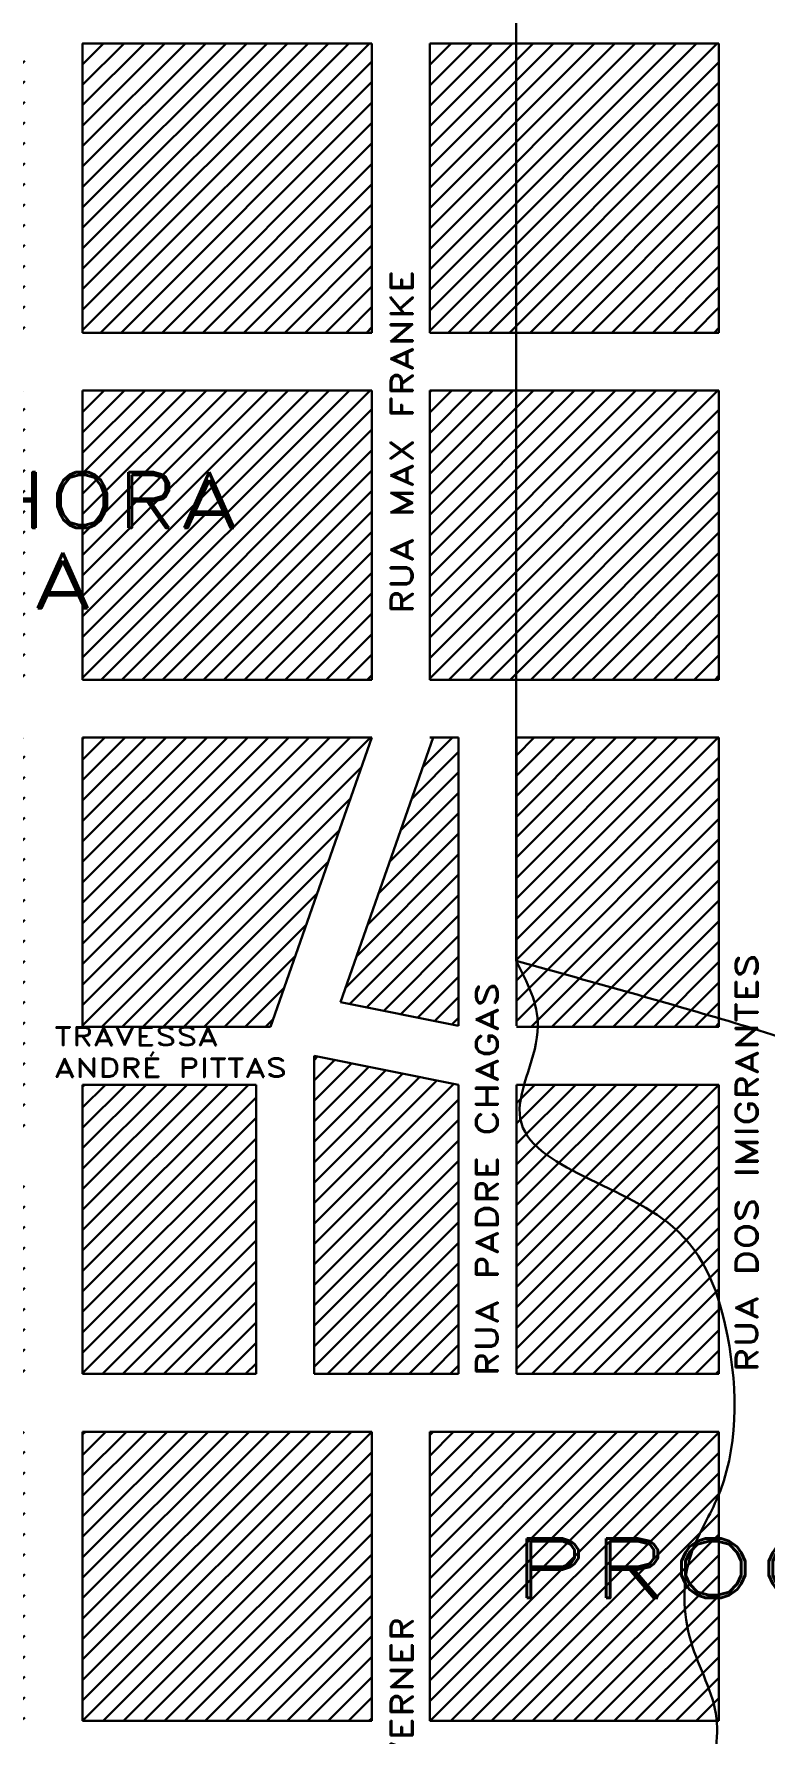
# Model space of a CAD drawing. Extents: x 15348.6 to 15438.1, y 2292.7 to 2368.6.
# Drawn here: x 15392.78 to 15395.3, y 2325.08 to 2330.95 of the extents above; entities that cross this region are included whole.
import ezdxf

# ---------------------------------------------------------------- set-up
doc = ezdxf.new("R2010")
doc.units = 0
doc.header["$LTSCALE"] = 2
doc.header["$MEASUREMENT"] = 0
doc.layers.get('0').update_dxf_attribs({"linetype": 'CONTINUOUS', "lineweight": 30})
for name, color, linetype, lineweight in [('Hidro', 5, 'CONTINUOUS', 30), ('PENHA', 40, 'CONTINUOUS', 30), ('PROGRESSO', 10, 'CONTINUOUS', 30), ('SAOGERALDO', 1, 'CONTINUOUS', 30)]:
    doc.layers.add(name, color=color, linetype=linetype, lineweight=lineweight)
doc.styles.get("Standard").update_dxf_attribs({"font": 'romand.shx'})
pattern_1 = [(45, (0, 0), (-0.03535533905932738, 0.03535533905932738), [])]

msp = doc.modelspace()

# ---------------------------------------------------------------- hatches: boundary and pattern name
at = {"layer": 'PENHA', "linetype": 'Continuous'}
h = msp.add_hatch(dxfattribs=at)
h.set_pattern_fill('ANSI31', color=256, scale=0.4, style=0)
h.set_pattern_definition(pattern_1)
h.paths.add_polyline_path([(15392.94529145551, 2330.916892962602), (15393.94529145551, 2330.916892962602), (15393.94529145551, 2329.916892962602), (15392.94529145551, 2329.916892962602)])
h.paths.add_polyline_path([(15392.94529145551, 2329.716892962601), (15393.94529145551, 2329.716892962601), (15393.94529145551, 2328.716892962601), (15392.94529145551, 2328.716892962601)])
h.paths.add_polyline_path([(15391.74529145551, 2329.716892962601), (15392.74529145551, 2329.716892962601), (15392.74529145551, 2328.716892962601), (15391.74529145551, 2328.716892962601)])
h.paths.add_polyline_path([(15391.74529145551, 2329.916892962602), (15392.74529145551, 2329.916892962602), (15392.74529145551, 2330.916892962602), (15391.74529145551, 2330.916892962602)])
h.paths.add_polyline_path([(15392.94529145551, 2328.516892962602), (15393.94529145551, 2328.516892962602), (15393.59529145551, 2327.516892962602), (15392.94529145551, 2327.516892962602)])
h.paths.add_polyline_path([(15391.74529145551, 2328.516892962602), (15392.74529145551, 2328.516892962602), (15392.74529145551, 2327.166892962602), (15391.74529145551, 2327.166892962602)])
h.paths.add_polyline_path([(15391.54529145551, 2330.916892962602), (15391.54529145551, 2329.916892962602), (15390.54529145551, 2329.916892962602), (15390.54529145551, 2330.916892962602)])
h.paths.add_polyline_path([(15391.54529145551, 2329.716892962601), (15391.54529145551, 2328.716892962601), (15390.54529145551, 2328.716892962601), (15390.54529145551, 2329.716892962601)])
h.paths.add_polyline_path([(15391.54529145551, 2328.516892962602), (15391.54529145551, 2327.516892962602), (15390.54529145551, 2327.516892962602), (15390.54529145551, 2328.516892962602)])
h.paths.add_polyline_path([(15390.54529145551, 2326.316892962602), (15391.54529145551, 2326.316892962602), (15391.54529145551, 2327.316892962602), (15390.54529145551, 2327.316892962602)])
h.paths.add_polyline_path([(15393.54529145551, 2327.316892962602), (15393.54529145551, 2326.316892962602), (15392.94529145551, 2326.316892962602), (15392.94529145551, 2327.316892962602)])
h.paths.add_polyline_path([(15392.74529145551, 2326.966892962601), (15392.74529145551, 2326.316892962602), (15391.74529145551, 2326.316892962602), (15391.74529145551, 2326.966892962601)])
h = msp.add_hatch(dxfattribs=at)
h.set_pattern_fill('ANSI31', color=256, scale=0.4, style=0)
h.set_pattern_definition(pattern_1)
h.paths.add_polyline_path([(15391.54529145551, 2326.116892962601), (15391.54529145551, 2325.116892962601), (15390.54529145551, 2325.116892962601), (15390.54529145551, 2326.116892962601)])
h.paths.add_polyline_path([(15391.74529145551, 2326.116892962601), (15391.74529145551, 2325.116892962601), (15392.74529145551, 2325.116892962601), (15392.74529145551, 2326.116892962601)])
h.paths.add_polyline_path([(15392.94529145551, 2326.116892962601), (15392.94529145551, 2325.116892962601), (15393.94529145551, 2325.116892962601), (15393.94529145551, 2326.116892962601)])
h.paths.add_polyline_path([(15392.74529145551, 2324.916892962602), (15392.74529145551, 2323.916892962602), (15391.74529145551, 2323.916892962602), (15391.74529145551, 2324.916892962602)])
h.paths.add_polyline_path([(15392.94529145551, 2324.916892962602), (15392.94529145551, 2323.916892962602), (15393.94529145551, 2323.916892962602), (15393.94529145551, 2324.916892962602)])
h.paths.add_polyline_path([(15391.54529145551, 2324.916892962602), (15391.54529145551, 2323.916892962602), (15390.54529145551, 2323.916892962602), (15390.54529145551, 2324.916892962602)])
at = {"layer": 'PROGRESSO', "linetype": 'Continuous'}
h = msp.add_hatch(dxfattribs=at)
h.set_pattern_fill('ANSI31', color=256, scale=0.4, style=0)
h.set_pattern_definition(pattern_1)
h.paths.add_polyline_path([(15395.14529145551, 2330.916892962602), (15395.14529145551, 2329.916892962602), (15394.14529145551, 2329.916892962602), (15394.14529145551, 2330.916892962602)])
h = msp.add_hatch(dxfattribs=at)
h.set_pattern_fill('ANSI31', color=256, scale=0.4, style=0)
h.set_pattern_definition(pattern_1)
h.paths.add_polyline_path([(15394.14529145551, 2329.716892962601), (15395.14529145551, 2329.716892962601), (15395.14529145551, 2328.716892962601), (15394.14529145551, 2328.716892962601)])
h = msp.add_hatch(dxfattribs=at)
h.set_pattern_fill('ANSI31', color=256, scale=0.4, style=0)
h.set_pattern_definition(pattern_1)
h.paths.add_polyline_path([(15394.24529145551, 2328.516892962602), (15394.24529145551, 2327.520853743145), (15393.83714423513, 2327.602483187221), (15394.15718765652, 2328.516892962602)])
edge = h.paths.add_edge_path(flags=17)
edge.add_line((15394.14529145551, 2328.516892962602), (15394.24529145551, 2328.516892962602))
h = msp.add_hatch(dxfattribs=at)
h.set_pattern_fill('ANSI31', color=256, scale=0.4, style=0)
h.set_pattern_definition(pattern_1)
edge = h.paths.add_edge_path()
edge.add_line((15394.44529145551, 2328.516892962602), (15395.14529145551, 2328.516892962602))
edge.add_line((15395.14529145551, 2328.516892962602), (15395.14529145551, 2327.516892962602))
edge.add_line((15394.44529145551, 2328.516892962602), (15394.44529145551, 2327.520853743145))
edge.add_line((15394.44529145551, 2327.516892962602), (15395.14529145551, 2327.516892962602))
h = msp.add_hatch(dxfattribs=at)
h.set_pattern_fill('ANSI31', color=256, scale=0.4, style=0)
h.set_pattern_definition(pattern_1)
h.paths.add_polyline_path([(15394.44529145551, 2327.316892962602), (15395.14529145551, 2327.316892962602), (15395.14529145551, 2326.316892962602), (15394.44529145551, 2326.316892962602)])
h.paths.add_polyline_path([(15393.74529145551, 2326.316892962602), (15394.24529145551, 2326.316892962602), (15394.24529145551, 2327.316892962602), (15393.74529145551, 2327.416892962602)])
h = msp.add_hatch(dxfattribs=at)
h.set_pattern_fill('ANSI31', color=256, scale=0.4, style=0)
h.set_pattern_definition(pattern_1)
h.paths.add_polyline_path([(15394.14529145551, 2326.116892962601), (15395.14529145551, 2326.116892962601), (15395.14529145551, 2325.116892962601), (15394.14529145551, 2325.116892962601)])

# ---------------------------------------------------------------- linework, layer by layer
at = {"color": 7, "linetype": 'Continuous'}
for p, q in [((15392.94529145551, 2330.916892962602), (15392.94529145551, 2329.916892962602)), ((15392.94529145551, 2330.916892962602), (15393.94529145551, 2330.916892962602)), ((15393.94529145551, 2330.916892962602), (15393.94529145551, 2329.916892962602)), ((15394.14529145551, 2330.916892962602), (15394.14529145551, 2329.916892962602)), ((15394.14529145551, 2330.916892962602), (15395.14529145551, 2330.916892962602)), ((15395.14529145551, 2330.916892962602), (15395.14529145551, 2329.916892962602)), ((15392.94529145551, 2329.916892962602), (15393.94529145551, 2329.916892962602)), ((15394.14529145551, 2329.916892962602), (15395.14529145551, 2329.916892962602)), ((15392.94529145551, 2329.716892962601), (15392.94529145551, 2328.716892962601)), ((15392.94529145551, 2329.716892962601), (15393.94529145551, 2329.716892962601)), ((15393.94529145551, 2329.716892962601), (15393.94529145551, 2328.716892962601)), ((15394.14529145551, 2329.716892962601), (15394.14529145551, 2328.716892962601)), ((15394.14529145551, 2329.716892962601), (15395.14529145551, 2329.716892962601)), ((15395.14529145551, 2329.716892962601), (15395.14529145551, 2328.716892962601)), ((15392.94529145551, 2328.716892962601), (15393.94529145551, 2328.716892962601)), ((15394.14529145551, 2328.716892962601), (15395.14529145551, 2328.716892962601)), ((15392.94529145551, 2328.516892962602), (15392.94529145551, 2327.516892962602)), ((15392.94529145551, 2328.516892962602), (15393.94529145551, 2328.516892962602)), ((15393.94529145551, 2328.516892962602), (15393.59529145551, 2327.516892962602)), ((15394.15718765652, 2328.516892962602), (15393.83714423513, 2327.602483187221)), ((15394.14529145551, 2328.516892962602), (15394.24529145551, 2328.516892962602)), ((15394.15718765652, 2328.516892962602), (15394.24529145551, 2328.516892962602)), ((15394.24529145551, 2328.516892962602), (15394.24529145551, 2327.520853743145)), ((15394.44529145551, 2328.516892962602), (15394.44529145551, 2327.520853743145)), ((15394.44529145551, 2328.516892962602), (15395.14529145551, 2328.516892962602)), ((15394.44529145551, 2328.516892962602), (15395.14529145551, 2328.516892962602)), ((15395.14529145551, 2328.516892962602), (15395.14529145551, 2327.516892962602)), ((15393.83714423513, 2327.602483187221), (15394.24529145551, 2327.520853743145)), ((15392.94529145551, 2327.516892962602), (15393.59529145551, 2327.516892962602)), ((15394.44529145551, 2327.516892962602), (15395.14529145551, 2327.516892962602)), ((15393.74529145551, 2327.416892962602), (15394.24529145551, 2327.316892962602)), ((15393.74529145551, 2327.416892962602), (15393.74529145551, 2326.316892962602)), ((15392.94529145551, 2327.316892962602), (15393.54529145551, 2327.316892962602)), ((15392.94529145551, 2327.316892962602), (15392.94529145551, 2326.316892962602)), ((15393.54529145551, 2327.316892962602), (15393.54529145551, 2326.316892962602)), ((15394.24529145551, 2327.316892962602), (15394.24529145551, 2326.316892962602)), ((15394.44529145551, 2327.316892962602), (15395.14529145551, 2327.316892962602)), ((15394.44529145551, 2327.316892962602), (15394.44529145551, 2326.316892962602)), ((15395.14529145551, 2327.316892962602), (15395.14529145551, 2326.316892962602)), ((15392.94529145551, 2326.316892962602), (15393.54529145551, 2326.316892962602)), ((15393.74529145551, 2326.316892962602), (15394.24529145551, 2326.316892962602)), ((15394.14529145551, 2326.316892962602), (15394.24529145551, 2326.316892962602)), ((15394.44529145551, 2326.316892962602), (15395.14529145551, 2326.316892962602)), ((15392.94529145551, 2326.116892962601), (15393.94529145551, 2326.116892962601)), ((15392.94529145551, 2326.116892962601), (15392.94529145551, 2325.116892962601)), ((15393.94529145551, 2326.116892962601), (15393.94529145551, 2325.116892962601)), ((15394.14529145551, 2326.116892962601), (15395.14529145551, 2326.116892962601)), ((15394.14529145551, 2326.116892962601), (15394.14529145551, 2325.116892962601)), ((15395.14529145551, 2326.116892962601), (15395.14529145551, 2325.116892962601)), ((15392.94529145551, 2325.116892962601), (15393.94529145551, 2325.116892962601)), ((15394.14529145551, 2325.116892962601), (15395.14529145551, 2325.116892962601))]:
    msp.add_line(p, q, dxfattribs=at)
msp.add_open_spline([(15393.56023088015, 2311.109374684149), (15392.83981611311, 2311.456087055627), (15391.15810986039, 2312.265437987459), (15393.5446513373, 2314.581337699608), (15391.76774467365, 2316.108273504498), (15389.78597221159, 2315.705061258904), (15387.83557382991, 2315.428201934554), (15383.82841633014, 2316.811752310843), (15385.74684135177, 2322.127435129853), (15380.73166934503, 2324.867295054323), (15383.64707072354, 2327.228562896716), (15384.6748945549, 2329.51621402379), (15383.80196011949, 2330.654565736651), (15383.44529145551, 2330.916892962602)], degree=3, knots=[0, 0, 0, 0, 1.947485446767179, 4.546128983966671, 6.184891118540516, 7.206203302854084, 10.50949944334509, 12.12504888548558, 18.83375672576076, 21.73462973996274, 24.84002463677585, 27.24418769280997, 28.60433474368301, 28.60433474368301, 28.60433474368301, 28.60433474368301], dxfattribs=at)
at = {"layer": 'Hidro', "linetype": 'Continuous'}
msp.add_line((15394.4437760994, 2327.745199408924), (15394.4437760994, 2332.028296448567), dxfattribs=at)
for points in [[(15394.4437760994, 2327.745199408924), (15394.51940885165, 2327.518541864876), (15394.45638040939, 2327.216331480809), (15394.98581484433, 2326.825976767391), (15395.17489844802, 2326.448213543304), (15395.1370820719, 2325.881569195179), (15395.04884156351, 2325.69268807114), (15395.04884156351, 2325.390477687072), (15395.1370820719, 2325.126043723014), (15395.11187000577, 2324.861609758956), (15395.1370820719, 2324.33274183084), (15395.04884156351, 2323.917203162752), (15394.93539243514, 2323.179402010117), (15394.92278640208, 2322.864600136718), (15395.01102518739, 2322.60016617266), (15395.01102518739, 2321.970561449855), (15394.89757605902, 2321.605390691107), (15394.91018209209, 2321.34095672705), (15394.9984208774, 2321.164667092341), (15395.02363122046, 2320.799496333594), (15394.84715364983, 2319.255803751471), (15394.63285970309, 2318.575831119326), (15394.62025367002, 2318.298804689928), (15394.62025367002, 2317.908449976511), (15393.68113866811, 2315.017487556183), (15393.52987316362, 2313.934567745281), (15393.60550591587, 2313.859014905262)], [(15403.94956933939, 2321.286776527397), (15403.69745901652, 2321.387513322086), (15403.57140213201, 2321.563802956794), (15403.57140213201, 2321.740091615494), (15403.42013662752, 2321.966749159542), (15402.31084707152, 2322.1934076796), (15401.73099195047, 2322.545985973007), (15401.22676958166, 2322.697090677037), (15400.87381444041, 2322.948933151764), (15400.11748002566, 2323.074853901123), (15399.89058004585, 2323.200774650483), (15399.73931454136, 2323.704458623929), (15399.63846972298, 2324.208142597375), (15399.33593526785, 2324.334063346734), (15398.65523532842, 2324.636273730802), (15398.12580261655, 2324.88811522952), (15397.62037581675, 2325.239372983043), (15397.0405206957, 2325.440846572421), (15396.47326988463, 2326.120819204566), (15396.17073715258, 2326.788200347381), (15396.01946992501, 2327.140778640789), (15395.7925699452, 2327.304475810158), (15395.11187000577, 2327.556318284885), (15394.4437760994, 2327.745199408924)]]:
    msp.add_spline(points, degree=3, dxfattribs=at)
at = {"layer": 'PENHA', "color": 7, "linetype": 'Continuous'}
msp.add_open_spline([(15393.28846475878, 2310.851822471883), (15393.16892995914, 2310.909589632982), (15393.04864970003, 2310.968432417383), (15392.89282531878, 2311.048525801234), (15392.85355730362, 2311.069042385672), (15392.77574008152, 2311.110574304831), (15392.73719069231, 2311.131589298059), (15392.66154383923, 2311.173892004205), (15392.62342707839, 2311.195760849844), (15392.56805897103, 2311.228513749835), (15392.54936343534, 2311.239743384898), (15392.51295532365, 2311.261978365344), (15392.49523608407, 2311.27297279778), (15392.45796573904, 2311.296534422709), (15392.44052676457, 2311.307766807049), (15392.40527660703, 2311.330898935786), (15392.38747293968, 2311.342810131052), (15392.35277480118, 2311.366515531391), (15392.33550401336, 2311.378561026326), (15392.30115667643, 2311.403066918208), (15392.28408272889, 2311.415530961298), (15392.25108837561, 2311.440196629486), (15392.23437314709, 2311.452992567988), (15392.20154013212, 2311.478802448146), (15392.18541871504, 2311.491811770917), (15392.15361119878, 2311.518205483403), (15392.13776102288, 2311.531733053499), (15392.1069149571, 2311.558865738363), (15392.09190803689, 2311.572458310638), (15392.06111556474, 2311.601303428283), (15392.04663145019, 2311.615334856088), (15392.0176366108, 2311.644410074664), (15392.00314422909, 2311.659472152085), (15391.97549072673, 2311.689329268043), (15391.96155914238, 2311.704956942224), (15391.93482923116, 2311.73623674313), (15391.92200608586, 2311.751867652944), (15391.89583359879, 2311.785318121846), (15391.88357978752, 2311.801752439843), (15391.85977638321, 2311.835279158143), (15391.84822561964, 2311.852370727375), (15391.83091333729, 2311.879533696396), (15391.8254577824, 2311.888351729011), (15391.81475504589, 2311.906159984544), (15391.80950763769, 2311.915150071286), (15391.7988654279, 2311.933997629082), (15391.79403771523, 2311.942828807092), (15391.78642207461, 2311.957243982593), (15391.78409482154, 2311.961725733866), (15391.77914457131, 2311.971429319019), (15391.77653165029, 2311.976656289909), (15391.77240157583, 2311.985050849271), (15391.76984944047, 2311.990322030412), (15391.76516324892, 2312.000211601418), (15391.76301877516, 2312.004825051542), (15391.75619425953, 2312.019800252378), (15391.75209568262, 2312.029162763411), (15391.74357064186, 2312.049484623359), (15391.73960016658, 2312.05938830964), (15391.73195095136, 2312.079342108468), (15391.72827135801, 2312.089391893859), (15391.71729499324, 2312.120999556469), (15391.7109069133, 2312.141574196861), (15391.69935994401, 2312.183503246712), (15391.69421323942, 2312.204861010817), (15391.68069386643, 2312.271145405634), (15391.67500351869, 2312.314823761245), (15391.67055590831, 2312.379542227331), (15391.66974590142, 2312.401256197083), (15391.66938841519, 2312.44403021155), (15391.66982000648, 2312.465090078786), (15391.67489175882, 2312.571910167058), (15391.68812894878, 2312.654606148174), (15391.71049305778, 2312.751494012862), (15391.71548721323, 2312.771503220684), (15391.7260874298, 2312.811091797476), (15391.7316864953, 2312.830673039254), (15391.74317594992, 2312.868780681995), (15391.74949814741, 2312.888681870907), (15391.75886815919, 2312.91688791665), (15391.76222608284, 2312.926778387648), (15391.76871177246, 2312.945498759195), (15391.77182721674, 2312.954332926334), (15391.77925705448, 2312.974971755983), (15391.78248589381, 2312.983761297043), (15391.78940176599, 2313.002310435133), (15391.79310005089, 2313.012065834996), (15391.80376259354, 2313.039760203834), (15391.811447776, 2313.059126499875), (15391.82640351578, 2313.095840857636), (15391.83421714874, 2313.11454957947), (15391.85020557719, 2313.151981536233), (15391.8583817092, 2313.170704200269), (15391.88235963732, 2313.224655608433), (15391.8995402694, 2313.261992186558), (15391.93408482343, 2313.335191130745), (15391.95142600153, 2313.371064228079), (15391.98705170154, 2313.443713815123), (15392.00495763581, 2313.479705917993), (15392.04042573526, 2313.550611608783), (15392.05798861624, 2313.58552483865), (15392.09447146862, 2313.65823408057), (15392.1112143624, 2313.69168194031), (15392.13777935263, 2313.745321445802), (15392.14596881715, 2313.761944905727), (15392.16336517837, 2313.797518977112), (15392.1725564341, 2313.816477235158), (15392.18715234319, 2313.846833746194), (15392.19612799698, 2313.865657239932), (15392.21261907298, 2313.900696131449), (15392.22015570549, 2313.91690154266), (15392.23606982115, 2313.951609070886), (15392.24360248619, 2313.968286423522), (15392.25832179452, 2314.001406582272), (15392.2655098609, 2314.017848755913), (15392.28742227941, 2314.069004934902), (15392.30064321116, 2314.101228037532), (15392.32557651154, 2314.165128664438), (15392.33727884326, 2314.196810104548), (15392.35367912698, 2314.244501803634), (15392.35874339526, 2314.25980798348), (15392.36844462853, 2314.29035401383), (15392.37307584629, 2314.305595689323), (15392.38177557555, 2314.335681265609), (15392.38582455243, 2314.350442252438), (15392.39345850265, 2314.37996796313), (15392.39703240743, 2314.394735547685), (15392.40334077786, 2314.422685492252), (15392.406338087, 2314.437023231408), (15392.41169864144, 2314.465153990217), (15392.41406653608, 2314.478946123697), (15392.41814855524, 2314.505615982365), (15392.41998148786, 2314.51936336244), (15392.42216684665, 2314.538680739206), (15392.4228585239, 2314.545411886899), (15392.42402767153, 2314.558088176104), (15392.42451962169, 2314.564031977961), (15392.42549654237, 2314.577850459469), (15392.42583752713, 2314.583689953905), (15392.42643185635, 2314.595940330094), (15392.42667013854, 2314.602351937955), (15392.42713395808, 2314.620416778425), (15392.42715994875, 2314.632934157796), (15392.42664773247, 2314.656187374799), (15392.42610256136, 2314.667974818138), (15392.42442258499, 2314.691142521199), (15392.42328931692, 2314.702522892362), (15392.42053537589, 2314.72439810428), (15392.41884461796, 2314.735453505598), (15392.41485400161, 2314.757345978597), (15392.41256577625, 2314.768185169185), (15392.40461965825, 2314.801344681669), (15392.39798473281, 2314.823764903585), (15392.38200635068, 2314.869095048403), (15392.37255462067, 2314.892251737012), (15392.3565435724, 2314.926741016019), (15392.35077020943, 2314.938474174692), (15392.33873235804, 2314.961614195222), (15392.33248377445, 2314.973029327583), (15392.3187186005, 2314.996902982683), (15392.31175944422, 2315.008388069458), (15392.29717478186, 2315.031407444711), (15392.28954605058, 2315.042939689602), (15392.27325014755, 2315.06650626416), (15392.26523664921, 2315.077624113891), (15392.25206314491, 2315.095174967681), (15392.24784141991, 2315.100689301978), (15392.238760453, 2315.112321136935), (15392.23388934404, 2315.118429368118), (15392.22552240698, 2315.128743141446), (15392.22051134336, 2315.13481643459), (15392.21084717715, 2315.146290538058), (15392.20620536536, 2315.151700853413), (15392.19128437548, 2315.168776610257), (15392.18159328476, 2315.179473487016), (15392.16064356198, 2315.201790231336), (15392.15015819074, 2315.212565071663), (15392.12876064593, 2315.233823438691), (15392.11784981851, 2315.244308320318), (15392.0948581318, 2315.265640066129), (15392.08355890078, 2315.275765833596), (15392.06025426416, 2315.295973441552), (15392.0482398783, 2315.306044923148), (15392.0121992769, 2315.335257454247), (15391.98723256492, 2315.354179546973), (15391.9360156221, 2315.390395357804), (15391.91011010678, 2315.407469179879), (15391.87019008585, 2315.431943256425), (15391.85692043962, 2315.439780759834), (15391.8299243785, 2315.455129398121), (15391.81619245045, 2315.462630834099), (15391.78950010754, 2315.476650434329), (15391.7757033519, 2315.483610298122), (15391.74809838377, 2315.496938450283), (15391.73429134243, 2315.503309164204), (15391.7071511723, 2315.51527920411), (15391.69300171962, 2315.52122568835), (15391.67266645321, 2315.529352942971), (15391.66558756803, 2315.532109075053), (15391.65204023823, 2315.537244108629), (15391.6455759297, 2315.53963391539), (15391.63084639291, 2315.544913489712), (15391.62439546127, 2315.547152909129), (15391.61091317042, 2315.551707314577), (15391.60387802543, 2315.554011085986), (15391.58372721384, 2315.560401553147), (15391.56973163789, 2315.564548767272), (15391.5431413297, 2315.571875260699), (15391.52961776626, 2315.575323670431), (15391.50274040323, 2315.581597202741), (15391.4893859123, 2315.584419363093), (15391.46348102843, 2315.589362866733), (15391.44995896469, 2315.591669443103), (15391.42295194663, 2315.595720862353), (15391.40946825824, 2315.597474139616), (15391.38247976454, 2315.600482822899), (15391.36855069805, 2315.601776328824), (15391.34124606409, 2315.603830714771), (15391.32787249507, 2315.604618070108), (15391.29843665987, 2315.605833701259), (15391.28488976216, 2315.606160603951), (15391.25648039759, 2315.606435065083), (15391.24161762456, 2315.606349958778), (15391.21327774566, 2315.605792659334), (15391.19811717694, 2315.605286668734), (15391.16871035784, 2315.603914131731), (15391.15446271322, 2315.603077622221), (15391.12266967455, 2315.600808823314), (15391.10786010648, 2315.599565580349), (15391.0779341101, 2315.596760857341), (15391.06281791788, 2315.595196858821), (15391.03819966158, 2315.592396515357), (15391.03054252944, 2315.591486861629), (15391.01516328717, 2315.589596918604), (15391.00744120154, 2315.588616429955), (15390.99075160345, 2315.586422696854), (15390.98354809006, 2315.58544610296), (15390.96672642507, 2315.583100962404), (15390.95711067703, 2315.581715207294), (15390.94484253038, 2315.579914304076), (15390.93515884962, 2315.578466761647), (15390.9180724111, 2315.575842420543), (15390.91066729967, 2315.574680969001), (15390.88483204281, 2315.570552432028), (15390.86980528245, 2315.56806187205), (15390.83488029339, 2315.562108503734), (15390.81840706759, 2315.559217835664), (15390.78528728552, 2315.553297045604), (15390.76864095133, 2315.550265681471), (15390.71444619255, 2315.540254742141), (15390.68043637114, 2315.533803118228), (15390.61101407259, 2315.520644073943), (15390.57559922338, 2315.513949170889), (15390.46417089044, 2315.493122659349), (15390.39347075908, 2315.480167610498), (15390.28795882053, 2315.461304778777), (15390.25096158228, 2315.454776135521), (15390.17946014024, 2315.442351002701), (15390.14495828066, 2315.436441026963), (15390.06925763685, 2315.423711763272), (15390.03454790448, 2315.417984675247), (15389.96307229001, 2315.406412082044), (15389.92630442864, 2315.400578804736), (15389.85430888059, 2315.389416107282), (15389.81815727199, 2315.383938531095), (15389.74501689774, 2315.373145460101), (15389.70802722231, 2315.367836131424), (15389.63725469492, 2315.3579654756), (15389.60020491536, 2315.352948165616), (15389.52671110069, 2315.343338088822), (15389.49026781504, 2315.338739591321), (15389.41778853667, 2315.329937721967), (15389.38049513914, 2315.325589052185), (15389.30818819827, 2315.317525991836), (15389.27317738932, 2315.313787098996), (15389.19560063869, 2315.305953476444), (15389.16054118025, 2315.302616535917), (15389.08778106082, 2315.296079347147), (15389.05007784889, 2315.292907522423), (15388.97722083474, 2315.287216234081), (15388.94001104736, 2315.284529128401), (15388.86568003617, 2315.279638625976), (15388.82855895425, 2315.277433072828), (15388.71810857673, 2315.271592072178), (15388.643844181, 2315.268626053859), (15388.53099248622, 2315.265768673054), (15388.4941451961, 2315.265100859482), (15388.41899285251, 2315.264298471267), (15388.38068758311, 2315.264184250073), (15388.3077236489, 2315.264514970159), (15388.26931056087, 2315.264976815007), (15388.19372102261, 2315.266511480445), (15388.15654413955, 2315.267562907764), (15388.04240208348, 2315.271743564918), (15387.9668610902, 2315.275780170677), (15387.85376707894, 2315.28379981878), (15387.81568515538, 2315.286832632221), (15387.73921848097, 2315.29362729963), (15387.70083405521, 2315.297392811511), (15387.62538245714, 2315.305491107353), (15387.58632020269, 2315.310048732082), (15387.52949483518, 2315.317227093526), (15387.50994176585, 2315.31979117065), (15387.47201571615, 2315.324949550414), (15387.45364116002, 2315.327532260886), (15387.41323905131, 2315.333423967705), (15387.3948403542, 2315.336203779733), (15387.3568021587, 2315.342128904528), (15387.33716449806, 2315.345286009303), (15387.28003935358, 2315.354759281559), (15387.2407120336, 2315.361678601365), (15387.16426709956, 2315.375923038086), (15387.12544246741, 2315.383552563916), (15387.04762481974, 2315.399695362766), (15387.00863234171, 2315.408211226724), (15386.93211313345, 2315.425771612951), (15386.89300255413, 2315.435182501499), (15386.81552318474, 2315.454758839022), (15386.77715084324, 2315.464910229406), (15386.66108418858, 2315.497081111174), (15386.58433676727, 2315.520320318388), (15386.47105499102, 2315.557836011317), (15386.43311403037, 2315.570948317098), (15386.35785205765, 2315.598135642261), (15386.32052940553, 2315.612206121312), (15386.2464425702, 2315.641382737382), (15386.20950972163, 2315.656560099594), (15386.1366534885, 2315.687841121078), (15386.10072466843, 2315.703932119046), (15386.02833393661, 2315.737838228656), (15385.99305103258, 2315.755103959414), (15385.92313431343, 2315.790869113021), (15385.88850258563, 2315.809372616203), (15385.81958200764, 2315.847944128654), (15385.78620969058, 2315.867479919022), (15385.73588453856, 2315.898366194448), (15385.71957693311, 2315.908610775369), (15385.68654455788, 2315.929864121523), (15385.66982930784, 2315.940887678903), (15385.63865451758, 2315.961933647748), (15385.62221063931, 2315.973295499779), (15385.5902770113, 2315.995937060065), (15385.57477664227, 2316.007201787143), (15385.52777405198, 2316.042239454755), (15385.49768998564, 2316.06584089649), (15385.43798608728, 2316.115124463394), (15385.40922409221, 2316.140114126313), (15385.35327685676, 2316.191164806645), (15385.32609056853, 2316.217224675697), (15385.24592439228, 2316.297949271317), (15385.19621465212, 2316.353280244671), (15385.12619164821, 2316.438826548499), (15385.10335546899, 2316.468099844323), (15385.05949449995, 2316.527042449177), (15385.03844951784, 2316.556696729822), (15384.99697908605, 2316.617963762955), (15384.97734676306, 2316.648406377156), (15384.93918272943, 2316.710366580424), (15384.92066766497, 2316.74189442107), (15384.8851745033, 2316.805205924893), (15384.86803176061, 2316.837273277793), (15384.83499304015, 2316.902019684333), (15384.81909759085, 2316.934699007646), (15384.77337291984, 2317.033151944442), (15384.74512376075, 2317.100167273265), (15384.69294297171, 2317.235880963481), (15384.6689990844, 2317.304574611699), (15384.60267486669, 2317.513181905889), (15384.56584868739, 2317.655466348439), (15384.50310815875, 2317.944736476904), (15384.47718841698, 2318.091720993217), (15384.43265468518, 2318.389757890564), (15384.41413169696, 2318.540192714994), (15384.38119400571, 2318.843965946997), (15384.36679699618, 2318.997306272791), (15384.33937396989, 2319.303061596622), (15384.32620254526, 2319.457133348842), (15384.29825800122, 2319.764520503335), (15384.28347756642, 2319.91783524052), (15384.2581832508, 2320.145238699923), (15384.24918429477, 2320.221047669436), (15384.22978193083, 2320.371891443416), (15384.21937733405, 2320.44692609496), (15384.19695600977, 2320.595379842499), (15384.18479163874, 2320.669724193946), (15384.16518942082, 2320.77942106061), (15384.1583476799, 2320.81614016849), (15384.1442387836, 2320.888643586224), (15384.13698161646, 2320.9244298394), (15384.12150195212, 2320.997466294833), (15384.11366642992, 2321.032890787495), (15384.09725362218, 2321.104004636552), (15384.08866469341, 2321.139691305234), (15384.0621927569, 2321.245066123536), (15384.04313630004, 2321.314975497171), (15384.00220189274, 2321.452771227115), (15383.9804518087, 2321.520322803069), (15383.94512437354, 2321.621204365377), (15383.93310776372, 2321.654166348772), (15383.90796727035, 2321.720371014784), (15383.89482214053, 2321.753605627413), (15383.86861926396, 2321.817289751565), (15383.85461779799, 2321.850031345694), (15383.82607652889, 2321.914102066959), (15383.81156183865, 2321.945442378068), (15383.76581357128, 2322.040367237989), (15383.73354963178, 2322.102277873593), (15383.68296378091, 2322.192125182165), (15383.66532999309, 2322.222291007447), (15383.62896185573, 2322.282102294666), (15383.61022497394, 2322.311746216837), (15383.58190797267, 2322.354886215126), (15383.57214228514, 2322.369489461453), (15383.5523328039, 2322.398539593052), (15383.54228910054, 2322.412986539922), (15383.52230895593, 2322.441192871101), (15383.5117845567, 2322.455771700685), (15383.49124331952, 2322.483688969189), (15383.48124628912, 2322.49704197688), (15383.45848149101, 2322.526829183812), (15383.44813498712, 2322.540096198633), (15383.42626667729, 2322.567683326034), (15383.41472622758, 2322.581988654564), (15383.3921668622, 2322.609491716227), (15383.38048477487, 2322.623506403535), (15383.35681419397, 2322.651457794695), (15383.34482639966, 2322.665395090698), (15383.30892618928, 2322.706543914473), (15383.28406248943, 2322.734256731308), (15383.23295410457, 2322.789781686791), (15383.20670413889, 2322.817588964579), (15383.15492766992, 2322.871305053647), (15383.12765139327, 2322.89902520479), (15383.07278601536, 2322.953761245428), (15383.04520724373, 2322.98078748799), (15382.98911480884, 2323.034957180158), (15382.96059760116, 2323.062096484321), (15382.90358554588, 2323.115733648229), (15382.87509577916, 2323.142236908287), (15382.72691923329, 2323.278894347735), (15382.61316592458, 2323.380200389845), (15382.4620288813, 2323.517205208907), (15382.43318660463, 2323.543468852717), (15382.37578100043, 2323.596134957095), (15382.34721553137, 2323.622535083372), (15382.3030676586, 2323.663820153276), (15382.28898097053, 2323.67707213796), (15382.26095383742, 2323.703608435539), (15382.24701297762, 2323.716892310381), (15382.21814074988, 2323.744624200124), (15382.20492714048, 2323.757413683103), (15382.17640106674, 2323.785266888088), (15382.16110879553, 2323.800351283548), (15382.13745359471, 2323.823881882805), (15382.12234859316, 2323.839033780284), (15382.09461205055, 2323.867205917967), (15382.08195651014, 2323.880202519847), (15382.05467143737, 2323.908568484272), (15382.04169306859, 2323.922235058083), (15382.0159773274, 2323.949668762325), (15382.00323938038, 2323.963435354121), (15381.96381499573, 2324.006711172702), (15381.9391595039, 2324.034640146072), (15381.89098140109, 2324.091136802035), (15381.86745484129, 2324.119701117107), (15381.83182028817, 2324.164959095905), (15381.82067812394, 2324.179435453529), (15381.79840698054, 2324.20904890355), (15381.78728809618, 2324.224193586526), (15381.76571318958, 2324.254365388899), (15381.75510741497, 2324.269593396823), (15381.7341943455, 2324.300510464239), (15381.72389252738, 2324.316203227997), (15381.70426581812, 2324.34705446032), (15381.69442144893, 2324.363028640342), (15381.675339987, 2324.395133010212), (15381.66609797481, 2324.411260275888), (15381.64822516955, 2324.44369578098), (15381.63940333843, 2324.460367294238), (15381.62267698171, 2324.493408377367), (15381.61474780621, 2324.509765462963), (15381.59854930278, 2324.544978163501), (15381.59125983708, 2324.561703327899), (15381.57700675058, 2324.596260500248), (15381.57007300257, 2324.61410482166), (15381.55723788506, 2324.649407129316), (15381.55110509841, 2324.667479015588), (15381.5396740425, 2324.703946340124), (15381.53437265254, 2324.722340800104), (15381.51981857645, 2324.777857311956), (15381.51177951176, 2324.815871788787), (15381.50273344183, 2324.873770617384), (15381.50023918797, 2324.89307622281), (15381.49625748812, 2324.931847264559), (15381.49477938218, 2324.951313659517), (15381.49284368124, 2324.98941652416), (15381.49234825581, 2325.008806843398), (15381.49232675342, 2325.047229072425), (15381.49278907711, 2325.066260974846), (15381.49461787598, 2325.104318444293), (15381.49598568261, 2325.123279947303), (15381.49955890573, 2325.160868461106), (15381.50175784077, 2325.179496087753), (15381.50703869186, 2325.217085555846), (15381.51004641378, 2325.235516276611), (15381.51681865746, 2325.272251229068), (15381.52058717351, 2325.290554724286), (15381.52886804603, 2325.327085199719), (15381.53330892182, 2325.345022851145), (15381.54297280836, 2325.381149735801), (15381.5482131292, 2325.399334336389), (15381.55886086537, 2325.434037965907), (15381.5647147416, 2325.452011053718), (15381.57539982943, 2325.483012277375), (15381.58012803294, 2325.49619120837), (15381.58504125208, 2325.509382177559)], degree=3, knots=[10.76038885982486, 10.76038885982486, 10.76038885982486, 10.76038885982486, 42.81043442721668, 42.81043442721668, 53.51304303402085, 53.51304303402085, 64.21565164082502, 64.21565164082502, 74.91826024762918, 74.91826024762918, 80.26956455103127, 80.26956455103127, 85.62086885443335, 85.62086885443335, 90.97217315783544, 90.97217315783544, 96.32347746123753, 96.32347746123753, 101.6747817646396, 101.6747817646396, 107.0260860680417, 107.0260860680417, 112.3773903714438, 112.3773903714438, 117.7286946748459, 117.7286946748459, 123.0799989782479, 123.0799989782479, 128.43130328165, 128.43130328165, 133.7826075850521, 133.7826075850521, 139.1339118884542, 139.1339118884542, 144.4852161918563, 144.4852161918563, 149.8365204952584, 149.8365204952584, 155.1878247986604, 155.1878247986604, 160.5391291020625, 160.5391291020625, 163.2147812537636, 163.2147812537636, 165.8904334054646, 165.8904334054646, 168.5660855571656, 168.5660855571656, 169.9039116330162, 169.9039116330162, 171.2417377088667, 171.2417377088667, 172.5795637847172, 172.5795637847172, 173.9173898605678, 173.9173898605678, 176.5930420122688, 176.5930420122688, 179.2686941639698, 179.2686941639698, 181.9443463156709, 181.9443463156709, 187.295650619073, 187.295650619073, 192.6469549224751, 192.6469549224751, 203.3495635292792, 203.3495635292792, 208.7008678326813, 208.7008678326813, 214.0521721360834, 214.0521721360834, 235.4573893496917, 235.4573893496917, 240.8086936530938, 240.8086936530938, 246.1599979564959, 246.1599979564959, 251.511302259898, 251.511302259898, 254.186954411599, 254.186954411599, 256.8626065633001, 256.8626065633001, 259.5382587150011, 259.5382587150011, 262.2139108667021, 262.2139108667021, 267.5652151701042, 267.5652151701042, 272.9165194735063, 272.9165194735063, 278.2678237769084, 278.2678237769084, 288.9704323837125, 288.9704323837125, 299.6730409905167, 299.6730409905167, 310.3756495973209, 310.3756495973209, 321.0782582041251, 321.0782582041251, 331.7808668109292, 331.7808668109292, 337.1321711143313, 337.1321711143313, 342.4834754177334, 342.4834754177334, 347.8347797211355, 347.8347797211355, 353.1860840245376, 353.1860840245376, 358.5373883279397, 358.5373883279397, 363.8886926313418, 363.8886926313418, 374.5913012381459, 374.5913012381459, 385.2939098449501, 385.2939098449501, 390.6452141483522, 390.6452141483522, 395.9965184517543, 395.9965184517543, 401.3478227551564, 401.3478227551564, 406.6991270585585, 406.6991270585585, 412.0504313619605, 412.0504313619605, 417.4017356653626, 417.4017356653626, 422.7530399687647, 422.7530399687647, 425.4286921204657, 425.4286921204657, 428.1043442721668, 428.1043442721668, 430.7799964238678, 430.7799964238678, 433.4556485755688, 433.4556485755688, 438.8069528789709, 438.8069528789709, 444.158257182373, 444.158257182373, 449.5095614857751, 449.5095614857751, 454.8608657891772, 454.8608657891772, 460.2121700925792, 460.2121700925792, 470.9147786993834, 470.9147786993834, 481.6173873061876, 481.6173873061876, 486.9686916095897, 486.9686916095897, 492.3199959129918, 492.3199959129918, 497.6713002163939, 497.6713002163939, 503.0226045197959, 503.0226045197959, 508.373908823198, 508.373908823198, 511.0495609748991, 511.0495609748991, 513.7252131266001, 513.7252131266001, 516.4008652783011, 516.4008652783011, 519.0765174300022, 519.0765174300022, 524.4278217334042, 524.4278217334042, 529.7791260368064, 529.7791260368064, 535.1304303402085, 535.1304303402085, 540.4817346436105, 540.4817346436105, 545.8330389470126, 545.8330389470126, 556.5356475538167, 556.5356475538167, 567.238256160621, 567.238256160621, 572.589560464023, 572.589560464023, 577.9408647674251, 577.9408647674251, 583.2921690708272, 583.2921690708272, 588.6434733742292, 588.6434733742292, 593.9947776776313, 593.9947776776313, 596.6704298293323, 596.6704298293323, 599.3460819810334, 599.3460819810334, 602.0217341327345, 602.0217341327345, 604.6973862844355, 604.6973862844355, 610.0486905878377, 610.0486905878377, 615.3999948912397, 615.3999948912397, 620.7512991946418, 620.7512991946418, 626.1026034980439, 626.1026034980439, 631.4539078014459, 631.4539078014459, 636.805212104848, 636.805212104848, 642.1565164082501, 642.1565164082501, 647.5078207116522, 647.5078207116522, 652.8591250150544, 652.8591250150544, 658.2104293184564, 658.2104293184564, 663.5617336218585, 663.5617336218585, 668.9130379252606, 668.9130379252606, 674.2643422286626, 674.2643422286626, 676.9399943803637, 676.9399943803637, 679.6156465320647, 679.6156465320647, 682.2912986837657, 682.2912986837657, 684.9669508354668, 684.9669508354668, 687.642602987168, 687.642602987168, 690.318255138869, 690.318255138869, 695.6695594422711, 695.6695594422711, 701.0208637456731, 701.0208637456731, 706.3721680490752, 706.3721680490752, 717.0747766558793, 717.0747766558793, 727.7773852626835, 727.7773852626835, 749.1826024762919, 749.1826024762919, 759.885211083096, 759.885211083096, 770.5878196899002, 770.5878196899002, 781.2904282967045, 781.2904282967045, 791.9930369035086, 791.9930369035086, 802.6956455103127, 802.6956455103127, 813.398254117117, 813.398254117117, 824.1008627239211, 824.1008627239211, 834.8034713307252, 834.8034713307252, 845.5060799375294, 845.5060799375294, 856.2086885443335, 856.2086885443335, 866.9112971511377, 866.9112971511377, 877.6139057579419, 877.6139057579419, 888.316514364746, 888.316514364746, 899.0191229715501, 899.0191229715501, 920.4243401851585, 920.4243401851585, 931.1269487919626, 931.1269487919626, 941.8295573987668, 941.8295573987668, 952.5321660055711, 952.5321660055711, 963.2347746123752, 963.2347746123752, 984.6399918259835, 984.6399918259835, 995.3426004327878, 995.3426004327878, 1006.045209039592, 1006.045209039592, 1016.747817646396, 1016.747817646396, 1022.099121949798, 1022.099121949798, 1027.4504262532, 1027.4504262532, 1032.801730556602, 1032.801730556602, 1038.153034860004, 1038.153034860004, 1048.855643466808, 1048.855643466808, 1059.558252073613, 1059.558252073613, 1070.260860680417, 1070.260860680417, 1080.963469287221, 1080.963469287221, 1091.666077894025, 1091.666077894025, 1113.071295107633, 1113.071295107633, 1123.773903714438, 1123.773903714438, 1134.476512321242, 1134.476512321242, 1145.179120928046, 1145.179120928046, 1155.88172953485, 1155.88172953485, 1166.584338141654, 1166.584338141654, 1177.286946748458, 1177.286946748458, 1187.989555355263, 1187.989555355263, 1193.340859658665, 1193.340859658665, 1198.692163962067, 1198.692163962067, 1204.043468265469, 1204.043468265469, 1209.394772568871, 1209.394772568871, 1220.097381175675, 1220.097381175675, 1230.799989782479, 1230.799989782479, 1241.502598389284, 1241.502598389284, 1262.907815602892, 1262.907815602892, 1273.610424209696, 1273.610424209696, 1284.3130328165, 1284.3130328165, 1295.015641423304, 1295.015641423304, 1305.718250030109, 1305.718250030109, 1316.420858636913, 1316.420858636913, 1327.123467243717, 1327.123467243717, 1348.528684457325, 1348.528684457325, 1369.933901670934, 1369.933901670934, 1412.74433609815, 1412.74433609815, 1455.554770525367, 1455.554770525367, 1498.365204952584, 1498.365204952584, 1541.1756393798, 1541.1756393798, 1583.986073807017, 1583.986073807017, 1626.796508234234, 1626.796508234234, 1648.201725447842, 1648.201725447842, 1669.60694266145, 1669.60694266145, 1691.012159875059, 1691.012159875059, 1701.714768481863, 1701.714768481863, 1712.417377088667, 1712.417377088667, 1723.119985695471, 1723.119985695471, 1733.822594302275, 1733.822594302275, 1755.227811515884, 1755.227811515884, 1776.633028729492, 1776.633028729492, 1787.335637336296, 1787.335637336296, 1798.0382459431, 1798.0382459431, 1808.740854549904, 1808.740854549904, 1819.443463156709, 1819.443463156709, 1840.848680370317, 1840.848680370317, 1851.551288977121, 1851.551288977121, 1862.253897583925, 1862.253897583925, 1867.605201887327, 1867.605201887327, 1872.956506190729, 1872.956506190729, 1878.307810494131, 1878.307810494131, 1883.659114797534, 1883.659114797534, 1889.010419100936, 1889.010419100936, 1894.361723404338, 1894.361723404338, 1899.71302770774, 1899.71302770774, 1905.064332011142, 1905.064332011142, 1915.766940617946, 1915.766940617946, 1926.46954922475, 1926.46954922475, 1937.172157831555, 1937.172157831555, 1947.874766438359, 1947.874766438359, 1958.577375045163, 1958.577375045163, 1969.279983651967, 1969.279983651967, 2012.090418079184, 2012.090418079184, 2022.793026685988, 2022.793026685988, 2033.495635292792, 2033.495635292792, 2038.846939596194, 2038.846939596194, 2044.198243899596, 2044.198243899596, 2049.549548202998, 2049.549548202998, 2054.9008525064, 2054.9008525064, 2060.252156809803, 2060.252156809803, 2065.603461113205, 2065.603461113205, 2070.954765416607, 2070.954765416607, 2076.306069720009, 2076.306069720009, 2087.008678326813, 2087.008678326813, 2097.711286933617, 2097.711286933617, 2103.062591237019, 2103.062591237019, 2108.413895540421, 2108.413895540421, 2113.765199843823, 2113.765199843823, 2119.116504147225, 2119.116504147225, 2124.467808450628, 2124.467808450628, 2129.819112754029, 2129.819112754029, 2135.170417057432, 2135.170417057432, 2140.521721360834, 2140.521721360834, 2145.873025664236, 2145.873025664236, 2151.224329967638, 2151.224329967638, 2156.57563427104, 2156.57563427104, 2161.926938574442, 2161.926938574442, 2172.629547181246, 2172.629547181246, 2177.980851484648, 2177.980851484648, 2183.33215578805, 2183.33215578805, 2188.683460091453, 2188.683460091453, 2194.034764394854, 2194.034764394854, 2199.386068698257, 2199.386068698257, 2204.737373001659, 2204.737373001659, 2210.088677305061, 2210.088677305061, 2215.439981608463, 2215.439981608463, 2220.791285911865, 2220.791285911865, 2226.142590215267, 2226.142590215267, 2231.493894518669, 2231.493894518669, 2235.555156410383, 2235.555156410383, 2235.555156410383, 2235.555156410383], dxfattribs=at)

# ---------------------------------------------------------------- texts
at = {"linetype": 'Continuous', "extrusion": (0, -0.6427876096865394, 0.7660444431189782)}
msp.add_text('NOSSA SENHORA', height=0.25, dxfattribs=at).set_placement((15390.65065382387, 1784.332974306062, -1497.17302181051))
at = {"linetype": 'Continuous', "extrusion": (0, -0.6427876096865393, 0.766044443118978)}
msp.add_text('DA PENHA', height=0.25, dxfattribs=at).set_placement((15391.26925801277, 1783.969446156949, -1497.17302181051))
at = {"color": 7, "linetype": 'Continuous', "extrusion": (0.6427876017935669, -0.0001007323666367063, 0.7660444431189781), "char_height": 0.09999999999999998, "width": 5.636530529179144, "attachment_point": 1, "text_direction": (0.0001567117429126519, 0.9999999877207147, 0)}
for s, insert in [('{RUA DOS IMIGRANTES}', (15395.20267639932, 2326.32212038866, 0.03884403238130538)), ('{RUA PADRE CHAGAS}', (15394.30458467839, 2326.308102449302, 0.03884403238130538))]:
    msp.add_mtext(s, dxfattribs=dict(at, insert=insert))
at = {"color": 7, "linetype": 'Continuous', "extrusion": (0, -0.6427876096865393, 0.7660444431189781), "insert": (15392.84647814013, 2327.517100482225, 0.03884403238130538), "char_height": 0.085, "width": 5.6365, "attachment_point": 1, "text_direction": (1, 0, 0)}
msp.add_mtext('TRAVESSA\\PANDRÉ PITTAS', dxfattribs=at)
at = {"color": 7, "linetype": 'Continuous', "extrusion": (0, -0.7660444431189779, 0.6427876096865395), "insert": (15394.42644457155, 2325.74831103628, 0.1432195303679396), "char_height": 0.32, "width": 5.737432, "attachment_point": 1, "text_direction": (1, 0, 0)}
msp.add_mtext('{PROGRESSO}', dxfattribs=at)
at = {"layer": 'SAOGERALDO', "color": 7, "linetype": 'Continuous', "extrusion": (0.6427876017935669, -0.0001007323666367063, 0.7660444431189781), "char_height": 0.09999999999999998, "width": 5.636530529179144, "attachment_point": 1, "text_direction": (0.0001567117429126519, 0.9999999877207147, 0)}
for s, insert in [('{RUA MAX FRANKE}', (15394.0098981025, 2328.943430588393, 0.03884403238130538)), ('{RUA ERNESTO WERNER}', (15394.0098981025, 2323.939109600486, 0.03884403238130538))]:
    msp.add_mtext(s, dxfattribs=dict(at, insert=insert))

doc.saveas('drawing.dxf')
